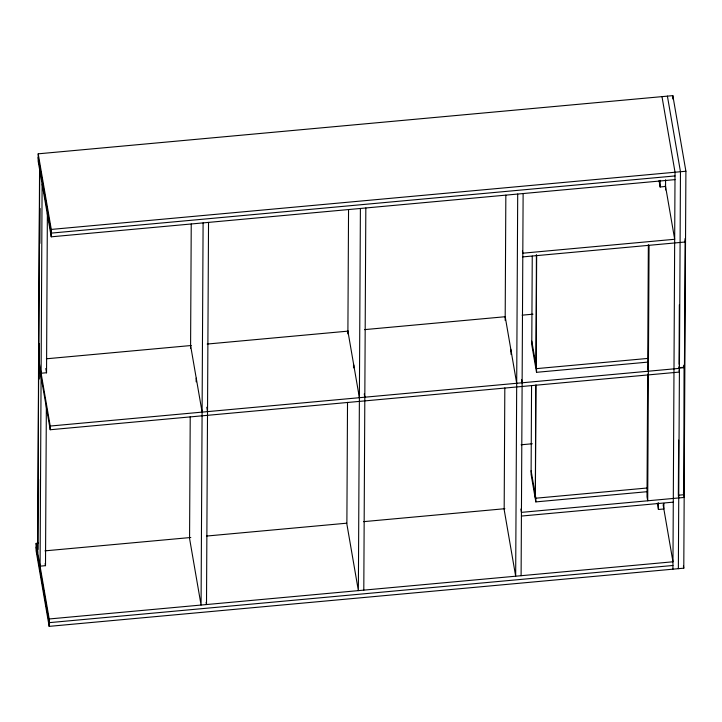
<?xml version="1.0" encoding="UTF-8"?>
<svg xmlns="http://www.w3.org/2000/svg" width="722" height="722" viewBox="0 0 722 722"><rect width="100%" height="100%" fill="white"/><g stroke="black" fill="none" stroke-linecap="round" stroke-linejoin="round"><path stroke-width="1.08" d="M38.383 543.161L36.136 543.368L36.1 550.76L49.159 626.362L683.788 568.178L685.9 171.24L672.841 95.638L38.212 153.822L38.167 161.214L51.226 236.816L674.998 179.625M39.566 168.416L38.564 356.605L39.259 360.612L39.349 343.708M37.706 552.42L39.728 170.257M38.447 514.29L38.627 479.363M39.159 379.068L39.259 361.036L38.564 357.029L37.896 549.478M39.881 243.413L40.071 208.487M42.111 184.011L40.08 566.165L45.504 565.669L46.361 404.464M46.533 372.895L47.381 212.819M49.159 626.362L49.195 618.971L36.136 543.368M679.023 369.835L679.402 372.056L50.206 429.743L50.224 426.043L38.726 359.493M51.226 236.816L51.271 229.425L38.212 153.822M190.22 416.747L189.57 538.495L201.068 605.045L203.099 222.89M190.581 348.338L191.24 223.973M196.203 381.857L196.222 378.157M196.456 381.378L196.465 379.528M208.532 222.394L206.501 604.549L206.113 602.328M347.517 402.325L346.876 524.073L358.365 590.623L360.395 208.468M347.887 333.916L348.546 209.551M353.509 367.435L353.527 363.735M353.753 367.886L353.762 365.115M363.798 590.127L365.828 207.972M504.822 387.904L504.173 509.651L515.67 576.201L517.701 194.047M505.174 320.424L505.842 195.139M510.815 351.163L510.824 349.313M511.041 354.385L511.068 350.693M521.103 575.705L523.125 193.55M531.563 385.674L531.094 474.408L535.841 501.898L646.786 491.727M532.249 256.093L531.78 344.827L536.527 372.317L647.472 362.146M535.706 385.431L535.372 497.566L535.977 384.844M536.401 254.731L536.058 367.985L536.663 255.263M535.841 501.898L535.859 498.207L531.112 470.717M536.527 372.317L536.545 368.626L531.798 341.127M647.661 374.104L647.011 496.781L647.706 500.788L649.06 245.318M647.688 369.61L648.347 244.686M663.879 503.342L663.852 508.974L658.419 509.479L658.455 502.711M660.134 187.07L660.17 180.301M665.54 189.949L665.594 179.805M672.823 99.022L672.841 95.638M672.931 569.171L675.034 172.242L661.984 96.64M678.635 440.113L678.346 495.229L683.77 494.732L684.068 365.449M679.041 364.33L679.357 304.72M678.364 568.674L680.467 171.737L667.408 96.134M679.023 367.706L684.447 367.209L685.124 240.101M51.271 229.425L685.9 171.24M675.016 175.933L51.244 233.116L38.185 157.513M665.558 186.466L660.134 186.962L659.033 180.617M522.791 256.897L685.521 241.969L684.952 238.684M46.398 358.789L191.258 345.504M207.196 344.051L348.284 331.109M364.493 329.629L505.301 316.714M522.123 315.171L532.989 314.178M41.1 373.238L46.533 372.742L45.802 368.509M536.545 368.626L647.49 358.455M679.014 368.13L684.447 367.633M50.224 426.043L679.429 368.364L679.041 366.144M521.103 444.788L532.294 443.759M535.859 498.207L646.804 488.036M44.981 550.859L190.798 537.493M206.501 536.058L346.704 523.197M363.536 521.654L504.858 508.703M521.419 516.059L673.283 502.142M49.195 618.971L672.967 561.788L663.121 504.75M672.949 565.479L49.177 622.662L36.118 547.059M665.296 184.922L674.682 239.271L522.809 253.196L522.43 250.976M684.077 365.025L684.447 367.209M683.4 492.548L684.167 497.449L521.437 512.367L520.86 509.037M678.355 495.752L678.734 497.945M683.409 565.985L683.788 568.178M647.697 367.2L648.392 371.207M657.318 503.135L658.419 509.479M521.555 379.492L522.123 382.786M505.201 316.723L516.69 383.283M364.258 393.914L364.827 397.199M347.896 331.145L359.394 397.705M206.763 407.244L207.521 411.621M190.599 345.567L202.097 412.118M38.708 363.184L50.206 429.743M45.143 563.548L45.504 565.669"/></g></svg>
